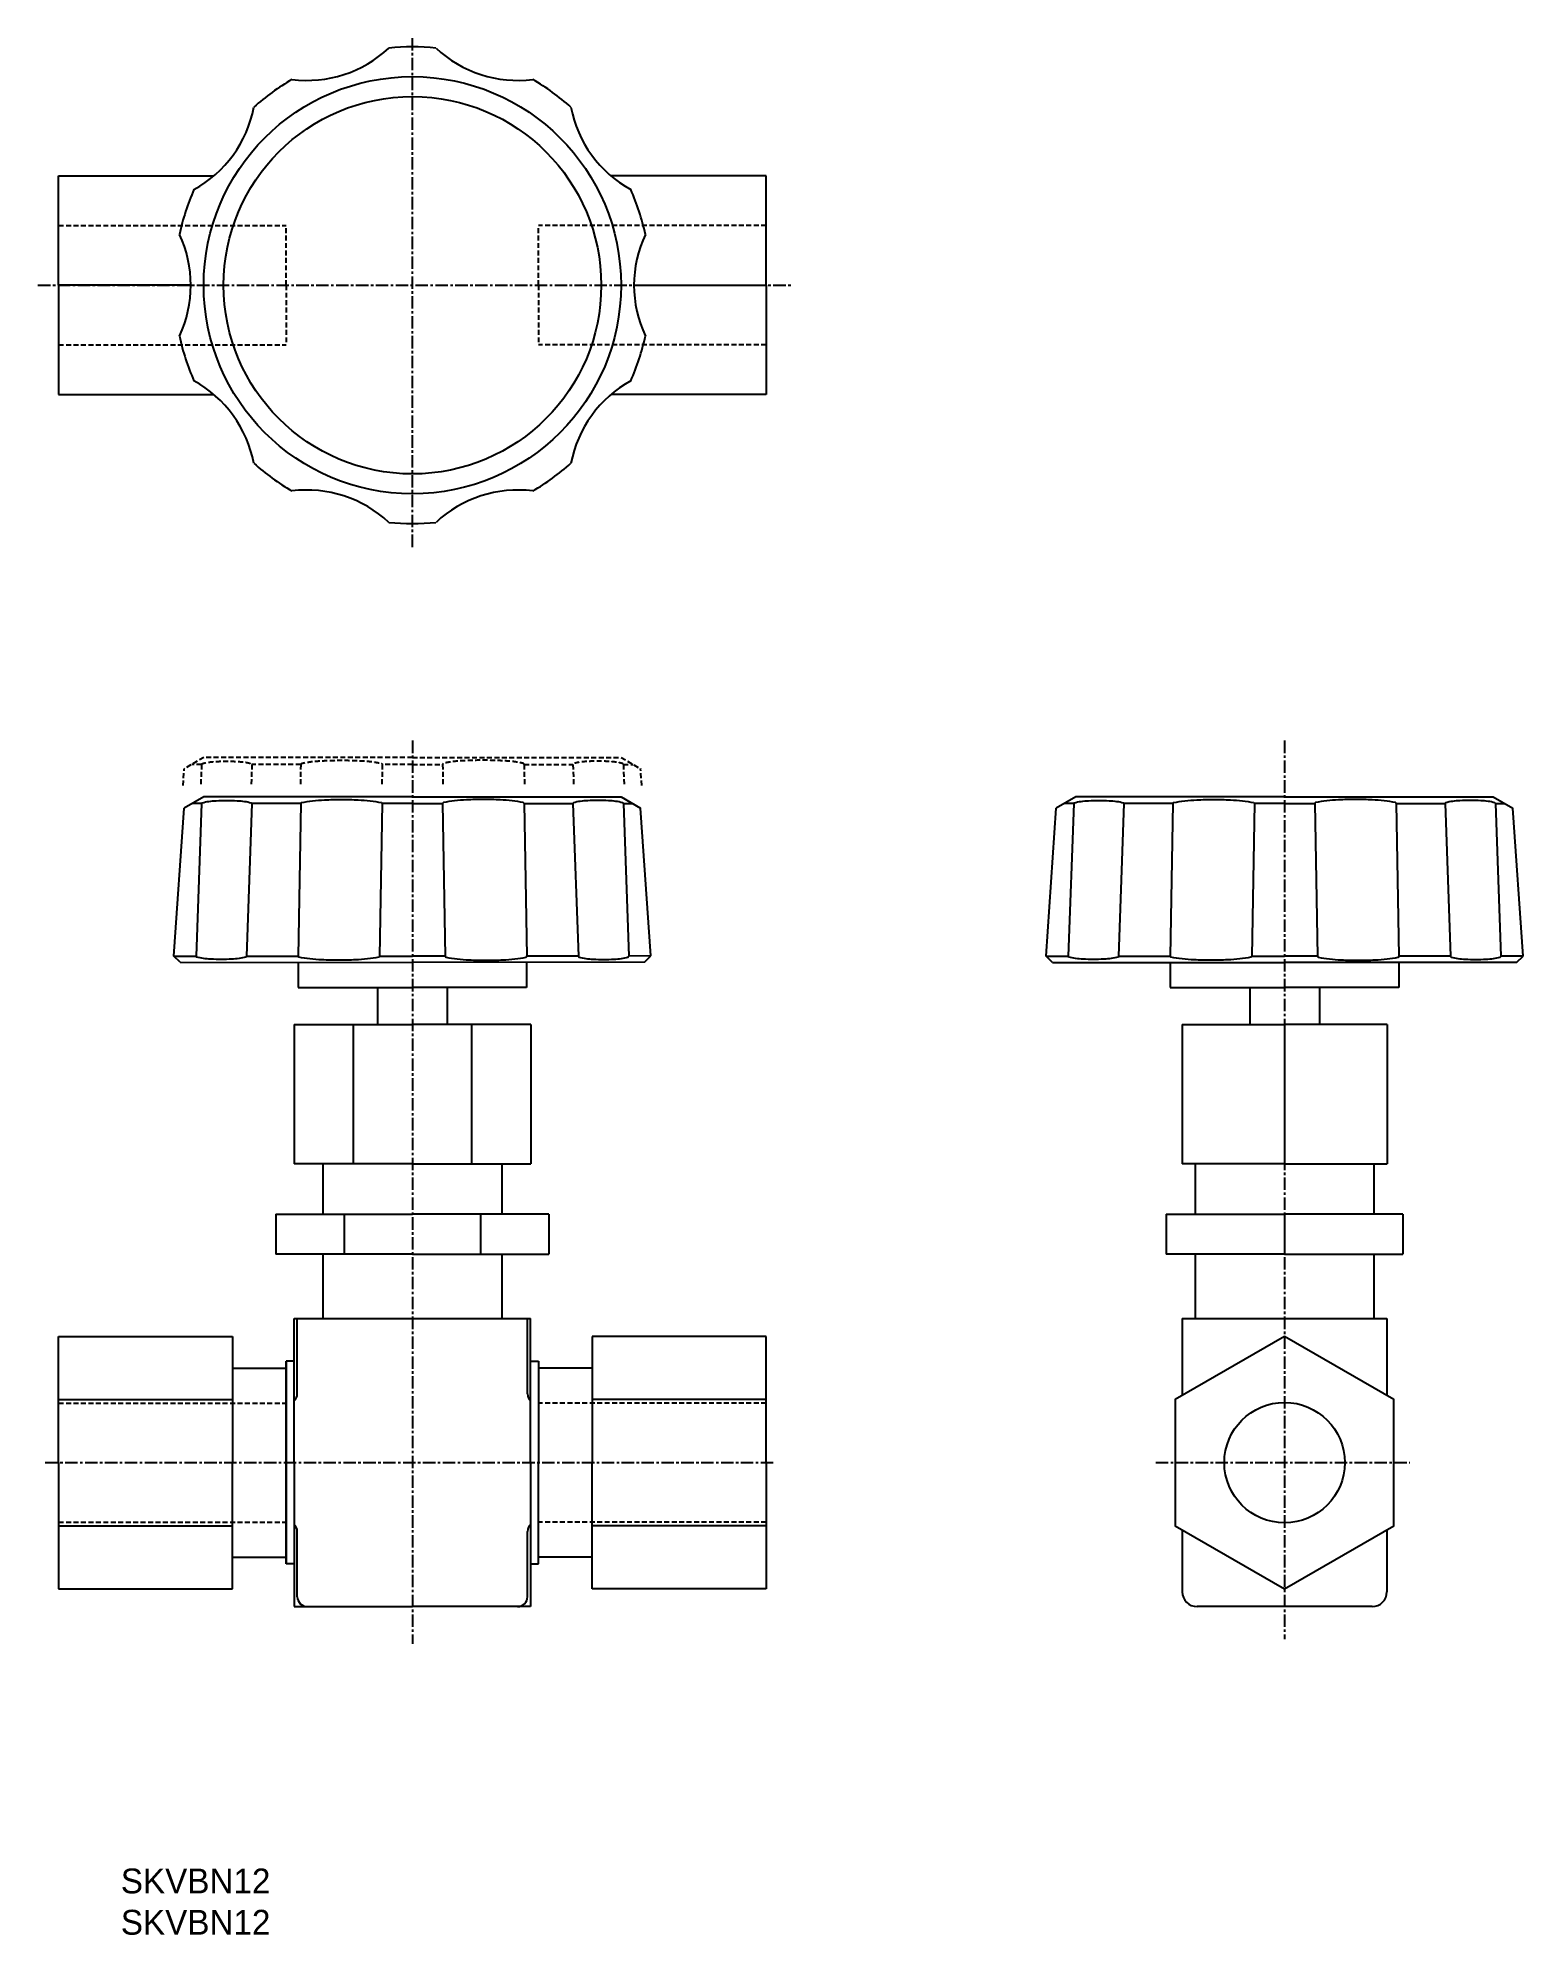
# Model space of a CAD drawing. Extents: x -246 to -97, y 69 to 260.
import ezdxf

# ---------------------------------------------------------------- set-up
doc = ezdxf.new("R2010")
doc.units = 0
doc.linetypes.add('CENTER', pattern=[2, 1.25, -0.25, 0.25, -0.25])
doc.linetypes.add('DASHED', pattern=[0.75, 0.5, -0.25])
doc.layers.get('0').update_dxf_attribs({"linetype": 'CONTINUOUS'})
doc.layers.add('CENTER', color=1, linetype='CENTER')

msp = doc.modelspace()

# ---------------------------------------------------------------- linework, layer by layer
at = {"color": 7, "linetype": 'CONTINUOUS'}
for p, q in [((-244.11, 235.41), (-244.11, 246.41)), ((-244.11, 246.41), (-228.51, 246.41)), ((-172.91, 246.41), (-188.51, 246.41)), ((-172.91, 235.41), (-172.91, 246.41)), ((-230.81, 235.41), (-244.11, 235.41)), ((-244.11, 235.41), (-244.11, 224.41)), ((-186.21, 235.41), (-172.91, 235.41)), ((-172.91, 235.41), (-172.91, 224.41)), ((-244.11, 224.41), (-228.51, 224.41)), ((-172.91, 224.41), (-188.51, 224.41)), ((-229.51, 183.91), (-231.48, 182.77)), ((-208.51, 183.91), (-229.51, 183.91)), ((-208.51, 183.91), (-187.51, 183.91)), ((-187.51, 183.91), (-185.54, 182.77)), ((-141.74, 183.91), (-143.71, 182.77)), ((-120.74, 183.91), (-141.74, 183.91)), ((-120.74, 183.91), (-99.74, 183.91)), ((-99.74, 183.91), (-97.77, 182.77)), ((-232.51, 167.86), (-231.48, 182.77)), ((-229.73, 183.21), (-230.72, 183.21)), ((-229.73, 183.21), (-230.28, 167.86)), ((-224.66, 183.21), (-225.21, 167.86)), ((-219.75, 183.21), (-224.66, 183.21)), ((-219.75, 183.21), (-220.02, 167.86)), ((-211.55, 183.21), (-211.82, 167.86)), ((-208.51, 183.21), (-211.55, 183.21)), ((-208.51, 183.21), (-205.47, 183.21)), ((-205.47, 183.21), (-205.2, 167.86)), ((-197.27, 183.21), (-197, 167.86)), ((-197.27, 183.21), (-192.35, 183.21)), ((-192.35, 183.21), (-191.81, 167.86)), ((-187.28, 183.21), (-186.74, 167.86)), ((-187.28, 183.21), (-186.3, 183.21)), ((-184.51, 167.89), (-185.54, 182.77)), ((-144.74, 167.86), (-143.71, 182.77)), ((-141.96, 183.21), (-142.95, 183.21)), ((-141.96, 183.21), (-142.51, 167.86)), ((-136.9, 183.21), (-137.44, 167.86)), ((-131.98, 183.21), (-136.9, 183.21)), ((-131.98, 183.21), (-132.25, 167.86)), ((-123.78, 183.21), (-124.05, 167.86)), ((-120.74, 183.21), (-123.78, 183.21)), ((-120.74, 183.21), (-117.7, 183.21)), ((-117.7, 183.21), (-117.43, 167.86)), ((-109.5, 183.21), (-109.23, 167.86)), ((-109.5, 183.21), (-104.59, 183.21)), ((-104.59, 183.21), (-104.04, 167.86)), ((-99.52, 183.21), (-98.97, 167.86)), ((-99.52, 183.21), (-98.53, 183.21)), ((-96.74, 167.86), (-97.77, 182.77)), ((-231.89, 167.24), (-232.51, 167.86)), ((-232.51, 167.86), (-230.28, 167.86)), ((-231.89, 167.24), (-208.51, 167.21)), ((-225.21, 167.86), (-220.02, 167.86)), ((-220.01, 167.21), (-220.01, 164.71)), ((-211.82, 167.86), (-208.51, 167.86)), ((-205.2, 167.86), (-208.51, 167.86)), ((-185.16, 167.24), (-208.51, 167.21)), ((-197.01, 167.21), (-197.01, 164.71)), ((-191.81, 167.86), (-197, 167.86)), ((-184.51, 167.89), (-186.74, 167.86)), ((-185.16, 167.24), (-184.51, 167.89)), ((-144.09, 167.21), (-144.74, 167.86)), ((-144.74, 167.86), (-142.51, 167.86)), ((-144.09, 167.21), (-120.74, 167.21)), ((-137.44, 167.86), (-132.25, 167.86)), ((-132.24, 167.21), (-132.24, 164.71)), ((-124.05, 167.86), (-120.74, 167.86)), ((-117.43, 167.86), (-120.74, 167.86)), ((-97.39, 167.21), (-120.74, 167.21)), ((-109.24, 167.21), (-109.24, 164.71)), ((-104.04, 167.86), (-109.23, 167.86)), ((-96.74, 167.86), (-98.97, 167.86)), ((-97.39, 167.21), (-96.74, 167.86)), ((-220.01, 164.71), (-208.51, 164.71)), ((-218.76, 164.71), (-208.51, 164.71)), ((-212.01, 164.71), (-212.01, 160.96)), ((-197.01, 164.71), (-208.51, 164.71)), ((-198.26, 164.71), (-208.51, 164.71)), ((-205.01, 164.71), (-205.01, 160.96)), ((-132.24, 164.71), (-120.74, 164.71)), ((-130.99, 164.71), (-120.74, 164.71)), ((-124.24, 164.71), (-124.24, 160.96)), ((-110.49, 164.71), (-120.74, 164.71)), ((-109.24, 164.71), (-120.74, 164.71)), ((-117.24, 164.71), (-117.24, 160.96)), ((-220.42, 160.96), (-208.51, 160.96)), ((-220.42, 160.96), (-220.42, 146.96)), ((-214.47, 160.96), (-214.47, 146.96)), ((-196.59, 160.96), (-208.51, 160.96)), ((-202.55, 160.96), (-202.55, 146.96)), ((-196.59, 160.96), (-196.59, 146.96)), ((-131.06, 160.96), (-131.06, 146.96)), ((-131.06, 160.96), (-120.74, 160.96)), ((-110.42, 160.96), (-120.74, 160.96)), ((-120.74, 160.96), (-120.74, 146.96)), ((-110.42, 160.96), (-110.42, 146.96)), ((-208.51, 146.96), (-220.42, 146.96)), ((-217.51, 146.96), (-217.51, 141.86)), ((-217.51, 146.96), (-217.51, 141.86)), ((-208.51, 146.96), (-196.59, 146.96)), ((-199.51, 146.96), (-199.51, 141.86)), ((-199.51, 146.96), (-199.51, 141.86)), ((-120.74, 146.96), (-131.06, 146.96)), ((-129.74, 146.96), (-129.74, 141.86)), ((-120.74, 146.96), (-110.42, 146.96)), ((-111.74, 146.96), (-111.74, 141.86)), ((-222.25, 141.86), (-208.51, 141.86)), ((-222.25, 141.86), (-222.25, 137.86)), ((-215.38, 141.86), (-215.38, 137.86)), ((-194.77, 141.86), (-208.51, 141.86)), ((-201.64, 141.86), (-201.64, 137.86)), ((-194.77, 141.86), (-194.77, 137.86)), ((-132.64, 141.86), (-120.74, 141.86)), ((-132.64, 141.86), (-132.64, 137.86)), ((-108.84, 141.86), (-120.74, 141.86)), ((-120.74, 141.86), (-120.74, 137.86)), ((-108.84, 141.86), (-108.84, 137.86)), ((-208.51, 137.86), (-222.25, 137.86)), ((-217.51, 137.86), (-217.51, 131.36)), ((-208.51, 137.86), (-194.77, 137.86)), ((-199.51, 137.86), (-199.51, 131.36)), ((-120.74, 137.86), (-132.64, 137.86)), ((-129.74, 137.86), (-129.74, 131.36)), ((-120.74, 137.86), (-108.84, 137.86)), ((-111.74, 137.86), (-111.74, 131.36)), ((-220.41, 131.36), (-208.51, 131.36)), ((-220.41, 116.86), (-220.41, 131.36)), ((-220.09, 123.8), (-220.09, 131.36)), ((-208.51, 131.36), (-196.61, 131.36)), ((-196.93, 123.8), (-196.93, 131.36)), ((-196.61, 116.86), (-196.61, 131.36)), ((-131.04, 131.36), (-120.74, 131.36)), ((-131.04, 131.36), (-131.04, 123.61)), ((-120.74, 131.36), (-110.44, 131.36)), ((-110.44, 131.36), (-110.44, 123.61)), ((-244.11, 129.56), (-226.61, 129.56)), ((-244.11, 116.86), (-244.11, 129.56)), ((-226.61, 129.56), (-226.61, 116.86)), ((-172.91, 129.56), (-190.41, 129.56)), ((-190.41, 129.56), (-190.41, 116.86)), ((-172.91, 116.86), (-172.91, 129.56)), ((-226.5, 126.38), (-221.21, 126.38)), ((-221.21, 127.06), (-221.21, 116.86)), ((-221.21, 116.86), (-221.21, 127.06)), ((-220.41, 127.06), (-221.21, 127.06)), ((-196.61, 127.06), (-195.81, 127.06)), ((-195.81, 127.06), (-195.81, 116.86)), ((-190.52, 126.38), (-195.81, 126.38)), ((-244.11, 123.21), (-226.61, 123.21)), ((-172.91, 123.21), (-190.41, 123.21)), ((-244.11, 116.86), (-244.11, 104.16)), ((-226.61, 104.16), (-226.61, 116.86)), ((-221.21, 106.66), (-221.21, 116.86)), ((-221.21, 116.86), (-221.21, 106.66)), ((-220.41, 116.86), (-220.41, 102.36)), ((-196.61, 116.86), (-196.61, 102.36)), ((-195.81, 106.66), (-195.81, 116.86)), ((-190.41, 104.16), (-190.41, 116.86)), ((-172.91, 116.86), (-172.91, 104.16)), ((-244.11, 110.51), (-226.61, 110.51)), ((-220.09, 103.36), (-220.09, 109.91)), ((-196.93, 103.36), (-196.93, 109.91)), ((-172.91, 110.51), (-190.41, 110.51)), ((-131.04, 110.1), (-131.04, 103.86)), ((-110.44, 110.1), (-110.44, 103.86)), ((-226.5, 107.33), (-221.21, 107.33)), ((-190.52, 107.33), (-195.81, 107.33)), ((-220.41, 106.66), (-221.21, 106.66)), ((-196.61, 106.66), (-195.81, 106.66)), ((-244.11, 104.16), (-226.61, 104.16)), ((-172.91, 104.16), (-190.41, 104.16)), ((-220.41, 102.36), (-208.51, 102.36)), ((-196.61, 102.36), (-208.51, 102.36)), ((-111.94, 102.36), (-129.54, 102.36))]:
    msp.add_line(p, q, dxfattribs=at)
at = {"color": 3, "linetype": 'DASHED'}
for p, q in [((-244.11, 241.41), (-221.2, 241.41)), ((-221.2, 235.41), (-221.2, 241.41)), ((-195.82, 235.41), (-195.82, 241.41)), ((-172.91, 241.41), (-195.82, 241.41)), ((-221.2, 235.41), (-221.2, 229.41)), ((-195.82, 235.41), (-195.82, 229.41)), ((-244.11, 229.41), (-221.2, 229.41)), ((-172.91, 229.41), (-195.82, 229.41)), ((-229.51, 187.86), (-231.48, 186.72)), ((-208.51, 187.86), (-229.51, 187.86)), ((-208.51, 187.86), (-187.51, 187.86)), ((-187.51, 187.86), (-185.54, 186.72)), ((-231.59, 185.03), (-231.48, 186.72)), ((-229.73, 187.16), (-230.72, 187.16)), ((-229.73, 187.16), (-229.81, 185.03)), ((-224.66, 187.16), (-224.74, 185.03)), ((-219.75, 187.16), (-224.66, 187.16)), ((-219.75, 187.16), (-219.78, 185.03)), ((-211.55, 187.16), (-211.58, 185.03)), ((-208.51, 187.16), (-211.55, 187.16)), ((-208.51, 187.16), (-205.47, 187.16)), ((-205.47, 187.16), (-205.43, 185.03)), ((-197.27, 187.16), (-197.23, 185.03)), ((-197.27, 187.16), (-192.35, 187.16)), ((-192.35, 187.16), (-192.28, 185.03)), ((-187.28, 187.16), (-187.21, 185.03)), ((-187.28, 187.16), (-186.3, 187.16)), ((-185.42, 185.03), (-185.54, 186.72)), ((-244.11, 122.86), (-221.2, 122.86)), ((-172.91, 122.86), (-195.82, 122.86)), ((-244.11, 110.86), (-221.2, 110.86)), ((-172.91, 110.86), (-195.82, 110.86))]:
    msp.add_line(p, q, dxfattribs=at)
at = {"color": 3, "linetype": 'DASHED', "flags": 128}
for points in [[(-229.73, 187.16, -0.328613), (-229.67, 187.24, -0.04328), (-228.99, 187.39, -0.018658), (-228.25, 187.46, -0.013295), (-227.2, 187.48, -0.013295), (-226.15, 187.46, -0.018658), (-225.41, 187.39, -0.04328), (-224.72, 187.24, -0.328613), (-224.66, 187.16, -0.328613)], [(-219.75, 187.16, -0.344514), (-219.67, 187.26, -0.035279), (-218.55, 187.46, -0.014998), (-217.34, 187.54, -0.010658), (-215.65, 187.58, -0.010658), (-213.95, 187.54, -0.014998), (-212.75, 187.46, -0.035279), (-211.63, 187.26, -0.344514), (-211.55, 187.16, -0.344514)], [(-197.27, 187.16, 0.344514), (-197.35, 187.26, 0.035279), (-198.47, 187.46, 0.014998), (-199.67, 187.54, 0.010658), (-201.37, 187.58, 0.010658), (-203.07, 187.54, 0.014998), (-204.27, 187.46, 0.035279), (-205.39, 187.26, 0.344514), (-205.47, 187.16, 0.344514)], [(-187.28, 187.16, 0.328613), (-187.35, 187.24, 0.04328), (-188.03, 187.39, 0.018658), (-188.77, 187.46, 0.013295), (-189.82, 187.48, 0.013295), (-190.87, 187.46, 0.018658), (-191.61, 187.39, 0.04328), (-192.29, 187.24, 0.328613), (-192.35, 187.16, 0.328613)]]:
    msp.add_lwpolyline(points, format="xyb", dxfattribs=at)
at = {"color": 7, "linetype": 'CONTINUOUS', "flags": 128}
for points in [[(-229.73, 183.21, -0.328613), (-229.67, 183.29, -0.04328), (-228.99, 183.44, -0.018658), (-228.25, 183.51, -0.013295), (-227.2, 183.53, -0.013295), (-226.15, 183.51, -0.018658), (-225.41, 183.44, -0.04328), (-224.72, 183.29, -0.328613), (-224.66, 183.21, -0.328613)], [(-219.75, 183.21, -0.344514), (-219.67, 183.31, -0.035279), (-218.55, 183.51, -0.014998), (-217.34, 183.59, -0.010658), (-215.65, 183.63, -0.010658), (-213.95, 183.59, -0.014998), (-212.75, 183.51, -0.035279), (-211.63, 183.31, -0.344514), (-211.55, 183.21, -0.344514)], [(-197.27, 183.21, 0.344514), (-197.35, 183.31, 0.035279), (-198.47, 183.51, 0.014998), (-199.67, 183.59, 0.010658), (-201.37, 183.63, 0.010658), (-203.07, 183.59, 0.014998), (-204.27, 183.51, 0.035279), (-205.39, 183.31, 0.344514), (-205.47, 183.21, 0.344514)], [(-187.28, 183.21, 0.328613), (-187.35, 183.29, 0.04328), (-188.03, 183.44, 0.018658), (-188.77, 183.51, 0.013295), (-189.82, 183.53, 0.013295), (-190.87, 183.51, 0.018658), (-191.61, 183.44, 0.04328), (-192.29, 183.29, 0.328613), (-192.35, 183.21, 0.328613)], [(-141.96, 183.21, -0.328613), (-141.9, 183.29, -0.04328), (-141.22, 183.44, -0.018658), (-140.48, 183.51, -0.013295), (-139.43, 183.53, -0.013295), (-138.38, 183.51, -0.018658), (-137.64, 183.44, -0.04328), (-136.96, 183.29, -0.328613), (-136.9, 183.21, -0.328613)], [(-131.98, 183.21, -0.344514), (-131.9, 183.31, -0.035279), (-130.78, 183.51, -0.014998), (-129.58, 183.59, -0.010658), (-127.88, 183.63, -0.010658), (-126.18, 183.59, -0.014998), (-124.98, 183.51, -0.035279), (-123.86, 183.31, -0.344514), (-123.78, 183.21, -0.344514)], [(-109.5, 183.21, 0.344514), (-109.58, 183.31, 0.035279), (-110.7, 183.51, 0.014998), (-111.91, 183.59, 0.010658), (-113.6, 183.63, 0.010658), (-115.3, 183.59, 0.014998), (-116.5, 183.51, 0.035279), (-117.62, 183.31, 0.344514), (-117.7, 183.21, 0.344514)], [(-99.52, 183.21, 0.328613), (-99.58, 183.29, 0.04328), (-100.26, 183.44, 0.018658), (-101, 183.51, 0.013295), (-102.05, 183.53, 0.013295), (-103.1, 183.51, 0.018658), (-103.84, 183.44, 0.04328), (-104.53, 183.29, 0.328613), (-104.59, 183.21, 0.328613)], [(-225.21, 167.86, -0.327275), (-225.27, 167.77, -0.043949), (-225.95, 167.62, -0.018971), (-226.7, 167.55, -0.013522), (-227.74, 167.53, -0.013522), (-228.79, 167.55, -0.018971), (-229.54, 167.62, -0.043949), (-230.22, 167.77, -0.327275), (-230.28, 167.86, -0.327275)], [(-211.82, 167.86, -0.34607), (-211.9, 167.76, -0.034493), (-213.02, 167.57, -0.014647), (-214.22, 167.48, -0.010406), (-215.92, 167.45, -0.010406), (-217.62, 167.48, -0.014647), (-218.82, 167.57, -0.034493), (-219.94, 167.76, -0.34607), (-220.02, 167.86, -0.34607)], [(-205.2, 167.86, 0.34607), (-205.12, 167.76, 0.034493), (-204, 167.57, 0.014647), (-202.79, 167.48, 0.010406), (-201.1, 167.45, 0.010406), (-199.4, 167.48, 0.014647), (-198.2, 167.57, 0.034493), (-197.07, 167.76, 0.34607), (-197, 167.86, 0.34607)], [(-191.81, 167.86, 0.327275), (-191.75, 167.77, 0.043949), (-191.06, 167.62, 0.018971), (-190.32, 167.55, 0.013522), (-189.27, 167.53, 0.013522), (-188.22, 167.55, 0.018971), (-187.48, 167.62, 0.043949), (-186.8, 167.77, 0.327275), (-186.74, 167.86, 0.327275)], [(-137.44, 167.86, -0.327275), (-137.5, 167.77, -0.043949), (-138.18, 167.62, -0.018971), (-138.93, 167.55, -0.013522), (-139.98, 167.53, -0.013522), (-141.02, 167.55, -0.018971), (-141.77, 167.62, -0.043949), (-142.45, 167.77, -0.327275), (-142.51, 167.86, -0.327275)], [(-124.05, 167.86, -0.34607), (-124.13, 167.76, -0.034493), (-125.25, 167.57, -0.014647), (-126.46, 167.48, -0.010406), (-128.15, 167.45, -0.010406), (-129.85, 167.48, -0.014647), (-131.05, 167.57, -0.034493), (-132.17, 167.76, -0.34607), (-132.25, 167.86, -0.34607)], [(-117.43, 167.86, 0.34607), (-117.35, 167.76, 0.034493), (-116.23, 167.57, 0.014647), (-115.03, 167.48, 0.010406), (-113.33, 167.45, 0.010406), (-111.63, 167.48, 0.014647), (-110.43, 167.57, 0.034493), (-109.31, 167.76, 0.34607), (-109.23, 167.86, 0.34607)], [(-104.04, 167.86, 0.327275), (-103.98, 167.77, 0.043949), (-103.3, 167.62, 0.018971), (-102.55, 167.55, 0.013522), (-101.51, 167.53, 0.013522), (-100.46, 167.55, 0.018971), (-99.71, 167.62, 0.043949), (-99.03, 167.77, 0.327275), (-98.97, 167.86, 0.327275)]]:
    msp.add_lwpolyline(points, format="xyb", dxfattribs=at)
at = {"color": 7, "linetype": 'CONTINUOUS'}
msp.add_lwpolyline([(-120.74, 129.56), (-131.74, 123.21), (-131.74, 110.51), (-120.74, 104.16), (-109.74, 110.51), (-109.74, 123.21)], close=True, dxfattribs=at)
for centre, radius in [((-208.51, 235.41), 21), ((-208.51, 235.41), 19), ((-120.74, 116.86), 6.06)]:
    msp.add_circle(centre, radius, dxfattribs=at)
for centre, radius, start, end in [((-219.11, 268.03), 12, 262.7406, 313.2594), ((-208.51, 235.41), 24, 84.3192, 95.6808), ((-197.91, 268.03), 12, 226.7406, 277.2594), ((-208.51, 235.41), 24, 120.3192, 131.6808), ((-208.51, 235.41), 24, 48.3192, 59.6808), ((-236.26, 255.57), 12, 298.7406, 349.2594), ((-180.76, 255.57), 12, 190.7406, 241.2594), ((-208.51, 235.41), 24, 156.3192, 167.6808), ((-208.51, 235.41), 24, 12.3192, 23.6808), ((-242.81, 235.41), 12, 334.7406, 25.2594), ((-174.21, 235.41), 12, 154.7406, 205.2594), ((-208.51, 235.41), 24, 192.3192, 203.6808), ((-208.51, 235.41), 24, 336.3192, 347.6808), ((-236.26, 215.25), 12, 10.7406, 61.2594), ((-180.76, 215.25), 12, 118.7406, 169.2594), ((-208.51, 235.41), 24, 228.3192, 239.6808), ((-208.51, 235.41), 24, 300.3192, 311.6808), ((-219.11, 202.79), 12, 46.7406, 97.2594), ((-197.91, 202.79), 12, 82.7406, 133.2594), ((-208.51, 235.41), 24, 264.3192, 275.6808), ((-221.09, 123.8), 1, 313.0586, 0), ((-195.93, 123.8), 1, 180, 226.9414), ((-221.09, 109.91), 1, 0, 46.9414), ((-195.93, 109.91), 1, 133.0586, 180), ((-219.09, 103.36), 1, 180, 270), ((-197.93, 103.36), 1, 270, 0), ((-129.54, 103.86), 1.5, 180, 270), ((-111.94, 103.86), 1.5, 270, 0)]:
    msp.add_arc(centre, radius, start, end, dxfattribs=at)
at = {"layer": 'CENTER', "color": 1, "linetype": 'CENTER'}
for p, q in [((-208.51, 209.05), (-208.51, 260.31)), ((-246.19, 235.41), (-170.29, 235.41)), ((-208.51, 189.56), (-208.51, 98.62)), ((-120.74, 189.56), (-120.74, 99.1)), ((-245.45, 116.86), (-171.99, 116.86)), ((-133.69, 116.86), (-108.14, 116.86))]:
    msp.add_line(p, q, dxfattribs=at)

# ---------------------------------------------------------------- texts
at = {"color": 7, "linetype": 'CONTINUOUS'}
for p in [(-237.85, 73.49), (-237.85, 69.33)]:
    msp.add_text('SKVBN12', height=2.5, dxfattribs=at).set_placement(p)

doc.saveas('drawing.dxf')
